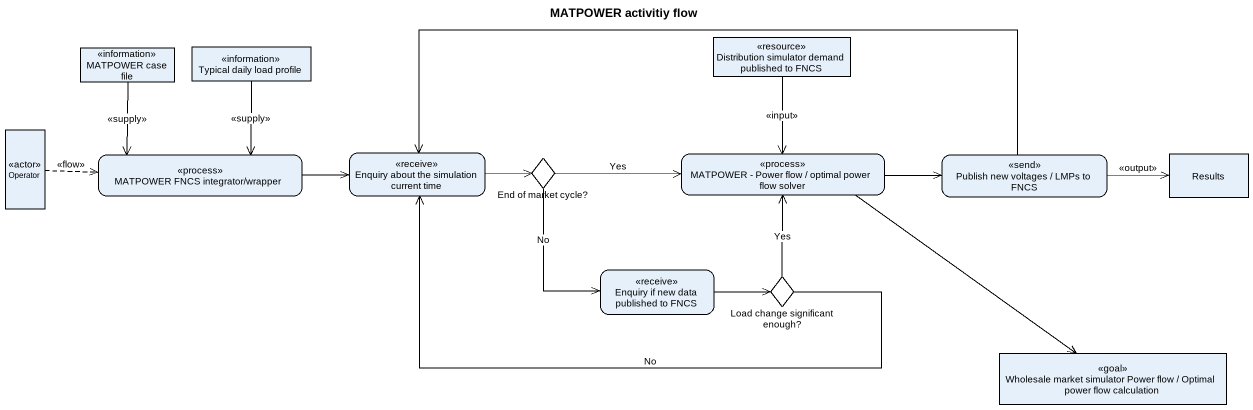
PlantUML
@startuml
title MATPOWER activitiy flow
hide empty description
state "MATPOWER case file" as MATPOWER_case_file <<information>>
state "Typical daily load profile" as Typical_daily_load_profile <<information>>
state "Distribution simulator demand published to FNCS" as Distribution_simulator <<resource>>
state Operator <<actor>>
state "MATPOWER FNCS integrator/wrapper" as MATPOWER_FNCS_integrator <<process>>
state "Enquiry about the simulation current time" as Enquiry_about_the <<receive>>
state "End of market cycle?" as End_of_market_cycle <<choice>>
state "MATPOWER - Power flow / optimal power flow solver" as MATPOWER_Power_flow_optimal <<process>>
state "Publish new voltages / LMPs to FNCS" as Publish_new_voltages_LMPs <<send>>
state Results <<object>>
state "Enquiry if new data published to FNCS" as Enquiry_if_new_data <<receive>>
state "Load change significant enough?" as Load_change_significant <<choice>>
state "Wholesale market simulator Power flow / Optimal power flow calculation" as Wholesale_market_simulator <<goal>>
MATPOWER_case_file --> MATPOWER_FNCS_integrator : <<supply>>
Typical_daily_load_profile --> MATPOWER_FNCS_integrator : <<supply>>
Distribution_simulator --> MATPOWER_Power_flow_optimal : <<input>>
Operator -right[dashed]-> MATPOWER_FNCS_integrator : <<flow>>
MATPOWER_FNCS_integrator -right-> Enquiry_about_the
Enquiry_about_the -right-> End_of_market_cycle
End_of_market_cycle -right-> MATPOWER_Power_flow_optimal : Yes
End_of_market_cycle --> Enquiry_if_new_data : No
MATPOWER_Power_flow_optimal -right-> Publish_new_voltages_LMPs
MATPOWER_Power_flow_optimal --> Wholesale_market_simulator
Publish_new_voltages_LMPs -left-> Enquiry_about_the
Publish_new_voltages_LMPs -right-> Results : <<output>>
Enquiry_if_new_data -right-> Load_change_significant
Load_change_significant -left-> Enquiry_about_the : No
Load_change_significant -up-> MATPOWER_Power_flow_optimal : Yes
@enduml
